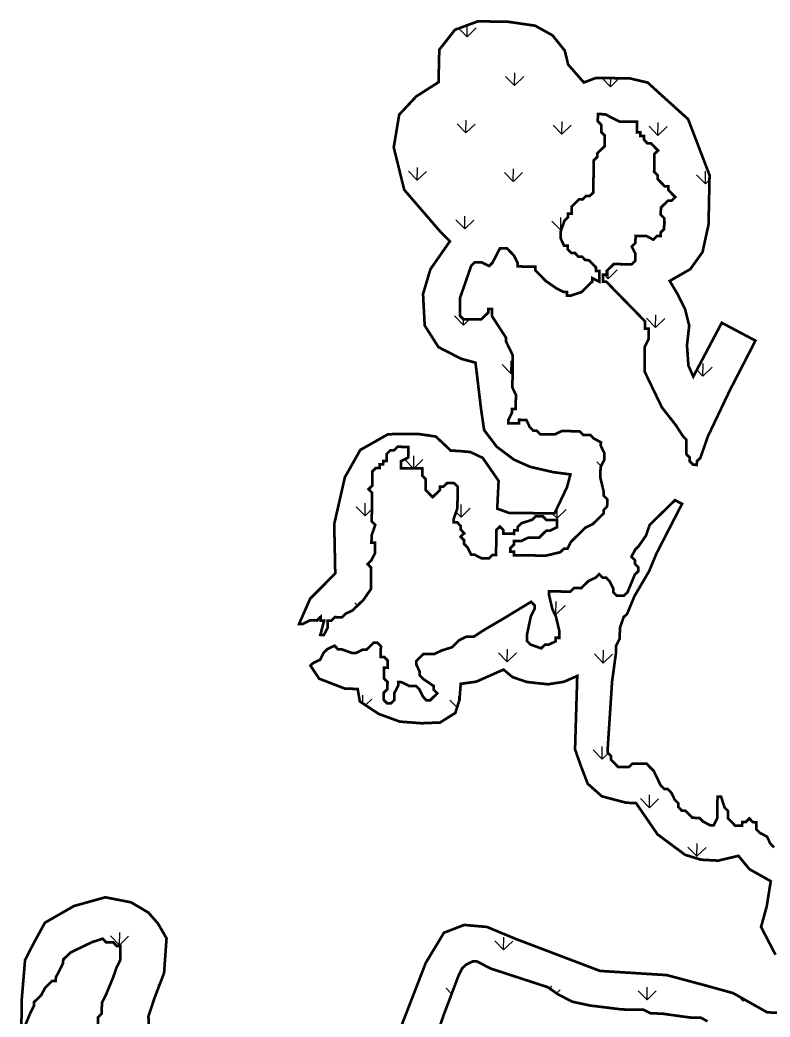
# Model space of a CAD drawing. Header units: metres. Extents: x 266352 to 301042, y 2101789 to 2138568.
# Drawn here: x 282233 to 283069, y 2112921 to 2114034 of the extents above; entities that cross this region are included whole.
import ezdxf

# ---------------------------------------------------------------- set-up
doc = ezdxf.new("R2010")
doc.units = ezdxf.units.M
doc.layers.add('MANGROOVE BUFFER ZONE', color=120, linetype='Continuous')
pattern_1 = [(90, (-12.0039, -32.06213), (-0.08980256, 0.08980256), [0.0238125, -0.15579262]), (45, (-12.0039, -32.06213), (-0.08980256, 0.08980256), [0.0238125, -0.1031875]), (135, (-12.0039, -32.06213), (-0.08980256, -0.08980256), [0.0238125, -0.1031875])]

# ---------------------------------------------------------------- blocks, each defined once
blk = doc.blocks.new('A$Cb723a7a5')
at = {"layer": 'MANGROOVE BUFFER ZONE'}
h = blk.add_hatch(dxfattribs=at)
h.set_pattern_fill('GRASS', color=256, scale=0.005)
h.set_pattern_definition(pattern_1)
h.paths.add_polyline_path([(10.6493, 19.94), (10.6424, 19.9663), (10.6192, 19.9945), (10.5865, 20.0121), (10.5351, 20.0189), (10.4793, 20.0189), (10.4366, 20.0026), (10.4078, 19.965), (10.4071, 19.9042), (10.3657, 19.877), (10.3343, 19.8425), (10.3249, 19.7811), (10.3456, 19.7021), (10.414, 19.6248), (10.4322, 19.6072), (10.3964, 19.5544), (10.3832, 19.508), (10.387, 19.449), (10.4133, 19.4089), (10.456, 19.3876), (10.4829, 19.3807), (10.4943, 19.2946), (10.5006, 19.2549), (10.5245, 19.2242), (10.5571, 19.2003), (10.5878, 19.1872), (10.6311, 19.1778), (10.6631, 19.174), (10.6568, 19.1496), (10.6342, 19.1007), (10.5489, 19.1007), (10.527, 19.1082), (10.5289, 19.1602), (10.4987, 19.2028), (10.4755, 19.2135), (10.4511, 19.2154), (10.4391, 19.2154), (10.4103, 19.2417), (10.377, 19.2461), (10.3212, 19.2449), (10.2695, 19.2148), (10.2413, 19.1633), (10.2225, 19.0755), (10.2256, 18.9833), (10.1792, 18.9354), (10.1592, 18.8882), (10.1659, 18.8882), (10.1792, 18.8949), (10.1859, 18.8949), (10.1926, 18.8949), (10.1992, 18.9016), (10.1992, 18.8949), (10.2059, 18.8949), (10.1992, 18.8682), (10.2059, 18.8682), (10.2126, 18.8816), (10.2126, 18.8882), (10.2126, 18.8949), (10.2192, 18.8949), (10.2259, 18.9016), (10.2326, 18.9016), (10.2392, 18.9016), (10.2459, 18.9082), (10.2592, 18.9149), (10.2792, 18.9349), (10.2926, 18.9549), (10.2926, 18.9683), (10.2926, 18.9816), (10.2926, 18.9883), (10.2926, 18.9949), (10.2859, 19.0016), (10.2926, 19.0083), (10.2992, 19.0216), (10.2992, 19.0283), (10.2992, 19.0349), (10.2992, 19.0416), (10.2926, 19.0416), (10.2926, 19.0483), (10.2926, 19.0549), (10.2992, 19.0749), (10.2926, 19.0816), (10.2926, 19.0883), (10.2926, 19.1216), (10.2926, 19.1349), (10.2859, 19.1416), (10.2926, 19.1483), (10.2926, 19.1616), (10.2926, 19.1683), (10.2926, 19.1749), (10.2992, 19.1816), (10.3059, 19.1816), (10.3059, 19.1883), (10.3126, 19.1883), (10.3126, 19.1949), (10.3192, 19.1949), (10.3192, 19.2016), (10.3192, 19.2083), (10.3259, 19.2149), (10.3326, 19.2149), (10.3392, 19.2216), (10.3459, 19.2216), (10.3526, 19.2216), (10.3592, 19.2216), (10.3592, 19.2149), (10.3592, 19.2083), (10.3592, 19.2016), (10.3459, 19.1949), (10.3459, 19.1883), (10.3459, 19.1816), (10.3526, 19.1816), (10.3792, 19.1816), (10.3859, 19.1816), (10.3859, 19.1749), (10.3859, 19.1683), (10.3926, 19.1616), (10.3926, 19.1549), (10.3926, 19.1483), (10.3926, 19.1416), (10.3992, 19.1349), (10.4059, 19.1283), (10.4126, 19.1349), (10.4192, 19.1416), (10.4192, 19.1483), (10.4259, 19.1483), (10.4326, 19.1549), (10.4392, 19.1549), (10.4459, 19.1549), (10.4525, 19.1483), (10.4525, 19.1416), (10.4525, 19.1349), (10.4525, 19.1083), (10.4459, 19.0883), (10.4459, 19.0816), (10.4525, 19.0816), (10.4592, 19.0749), (10.4592, 19.0683), (10.4659, 19.0616), (10.4592, 19.0549), (10.4659, 19.0483), (10.4659, 19.0416), (10.4725, 19.0349), (10.4792, 19.0216), (10.4859, 19.0216), (10.4992, 19.0149), (10.5059, 19.0149), (10.5125, 19.0149), (10.5192, 19.0216), (10.5259, 19.0216), (10.5259, 19.0283), (10.5259, 19.0349), (10.5259, 19.0549), (10.5259, 19.0616), (10.5259, 19.0683), (10.5325, 19.0749), (10.5392, 19.0683), (10.5392, 19.0616), (10.5459, 19.0616), (10.5592, 19.0616), (10.5592, 19.0683), (10.5659, 19.0683), (10.5659, 19.0749), (10.5725, 19.0816), (10.5925, 19.0883), (10.5992, 19.0949), (10.6059, 19.0949), (10.6125, 19.0949), (10.6192, 19.0883), (10.6325, 19.0883), (10.6392, 19.0883), (10.6392, 19.0816), (10.6392, 19.0749), (10.6259, 19.0683), (10.6192, 19.0683), (10.6125, 19.0616), (10.6059, 19.0549), (10.5859, 19.0549), (10.5725, 19.0483), (10.5659, 19.0483), (10.5592, 19.0483), (10.5592, 19.0416), (10.5525, 19.0349), (10.5525, 19.0283), (10.5592, 19.0283), (10.5592, 19.0216), (10.5792, 19.0216), (10.5859, 19.0216), (10.5992, 19.0216), (10.6059, 19.0216), (10.6192, 19.0216), (10.6459, 19.0283), (10.6525, 19.0349), (10.6592, 19.0349), (10.6659, 19.0483), (10.6725, 19.0549), (10.6792, 19.0616), (10.6859, 19.0683), (10.6925, 19.0749), (10.7059, 19.0816), (10.7192, 19.0949), (10.7259, 19.1016), (10.7259, 19.1083), (10.7325, 19.1149), (10.7325, 19.1283), (10.7259, 19.1349), (10.7259, 19.1416), (10.7192, 19.1683), (10.7192, 19.1749), (10.7192, 19.1883), (10.7259, 19.2016), (10.7259, 19.2149), (10.7192, 19.2283), (10.7192, 19.2349), (10.7059, 19.2416), (10.6992, 19.2483), (10.6859, 19.2483), (10.6792, 19.2549), (10.6659, 19.2549), (10.6459, 19.2549), (10.6325, 19.2483), (10.6259, 19.2483), (10.6059, 19.2483), (10.5992, 19.2549), (10.5925, 19.2549), (10.5859, 19.2616), (10.5792, 19.2749), (10.5725, 19.2749), (10.5659, 19.2749), (10.5659, 19.2683), (10.5592, 19.2683), (10.5525, 19.2683), (10.5459, 19.2683), (10.5459, 19.2749), (10.5525, 19.2883), (10.5525, 19.2949), (10.5592, 19.2949), (10.5592, 19.3149), (10.5592, 19.3216), (10.5525, 19.335), (10.5525, 19.3416), (10.5525, 19.355), (10.5525, 19.375), (10.5525, 19.3883), (10.5525, 19.395), (10.5459, 19.4083), (10.5392, 19.4216), (10.5392, 19.4283), (10.5125, 19.4683), (10.5125, 19.4816), (10.5059, 19.4816), (10.5059, 19.475), (10.4992, 19.4683), (10.4925, 19.4616), (10.4792, 19.4616), (10.4725, 19.4616), (10.4659, 19.4616), (10.4592, 19.4616), (10.4525, 19.4683), (10.4525, 19.4816), (10.4525, 19.4883), (10.4525, 19.5016), (10.4592, 19.5216), (10.4725, 19.5616), (10.4792, 19.5683), (10.4859, 19.5683), (10.4925, 19.5683), (10.5059, 19.5616), (10.5125, 19.5683), (10.5192, 19.5816), (10.5259, 19.595), (10.5392, 19.595), (10.5459, 19.5883), (10.5525, 19.5816), (10.5592, 19.5683), (10.5592, 19.5616), (10.5659, 19.5616), (10.5725, 19.5616), (10.5925, 19.5616), (10.5925, 19.555), (10.5992, 19.5483), (10.6059, 19.5416), (10.6125, 19.535), (10.6325, 19.5216), (10.6459, 19.515), (10.6525, 19.515), (10.6525, 19.5083), (10.6592, 19.5083), (10.6792, 19.515), (10.6859, 19.5216), (10.6925, 19.5283), (10.6992, 19.535), (10.6992, 19.5416), (10.7125, 19.535), (10.7125, 19.5483), (10.7125, 19.555), (10.7059, 19.555), (10.7059, 19.5616), (10.6992, 19.5683), (10.6925, 19.575), (10.6859, 19.575), (10.6792, 19.5816), (10.6725, 19.5816), (10.6659, 19.5883), (10.6592, 19.5883), (10.6525, 19.595), (10.6525, 19.6016), (10.6459, 19.6016), (10.6392, 19.615), (10.6392, 19.6283), (10.6459, 19.6483), (10.6525, 19.655), (10.6525, 19.6616), (10.6592, 19.6616), (10.6592, 19.675), (10.6659, 19.6816), (10.6725, 19.6883), (10.6792, 19.6883), (10.6859, 19.695), (10.6925, 19.695), (10.6992, 19.7016), (10.6992, 19.7216), (10.6992, 19.7283), (10.6992, 19.7417), (10.6992, 19.7483), (10.6992, 19.7617), (10.7059, 19.7683), (10.7059, 19.775), (10.7125, 19.7817), (10.7192, 19.7883), (10.7192, 19.795), (10.7192, 19.8017), (10.7192, 19.8083), (10.7125, 19.815), (10.7125, 19.8283), (10.7059, 19.835), (10.7059, 19.8417), (10.7059, 19.8483), (10.7125, 19.8483), (10.7192, 19.8483), (10.7325, 19.8417), (10.7459, 19.835), (10.7525, 19.835), (10.7592, 19.835), (10.7659, 19.835), (10.7725, 19.835), (10.7792, 19.835), (10.7792, 19.8283), (10.7792, 19.8217), (10.7792, 19.815), (10.7859, 19.815), (10.7859, 19.8083), (10.7925, 19.8083), (10.7925, 19.8017), (10.7992, 19.795), (10.8059, 19.795), (10.8125, 19.7883), (10.8192, 19.7817), (10.8125, 19.775), (10.8125, 19.7683), (10.8125, 19.7617), (10.8125, 19.755), (10.8125, 19.7417), (10.8192, 19.735), (10.8192, 19.7283), (10.8259, 19.7216), (10.8325, 19.715), (10.8392, 19.715), (10.8392, 19.7083), (10.8459, 19.7016), (10.8525, 19.695), (10.8459, 19.6883), (10.8392, 19.6883), (10.8325, 19.6816), (10.8259, 19.675), (10.8259, 19.6683), (10.8259, 19.6616), (10.8325, 19.655), (10.8325, 19.6483), (10.8325, 19.6416), (10.8325, 19.635), (10.8259, 19.6283), (10.8259, 19.6216), (10.8192, 19.6216), (10.8125, 19.615), (10.7992, 19.6216), (10.7859, 19.6216), (10.7792, 19.6216), (10.7792, 19.615), (10.7792, 19.6083), (10.7725, 19.6016), (10.7792, 19.5883), (10.7792, 19.5816), (10.7792, 19.575), (10.7725, 19.5683), (10.7659, 19.5683), (10.7525, 19.5683), (10.7459, 19.5683), (10.7392, 19.5683), (10.7325, 19.5616), (10.7259, 19.555), (10.7259, 19.5483), (10.7192, 19.5483), (10.7192, 19.535), (10.7259, 19.535), (10.7392, 19.5216), (10.7525, 19.5083), (10.7659, 19.495), (10.7859, 19.475), (10.7992, 19.4616), (10.7992, 19.4483), (10.8059, 19.4483), (10.8059, 19.4283), (10.7992, 19.415), (10.7992, 19.4016), (10.7992, 19.3883), (10.7992, 19.3683), (10.8059, 19.355), (10.8325, 19.3016), (10.8592, 19.2683), (10.8725, 19.2483), (10.8792, 19.2416), (10.8792, 19.2349), (10.8792, 19.2283), (10.8792, 19.2216), (10.8792, 19.2149), (10.8858, 19.2083), (10.8858, 19.2016), (10.8925, 19.1949), (10.8992, 19.1949), (10.8992, 19.2016), (10.9058, 19.2083), (10.9192, 19.2483), (10.9592, 19.335), (10.9992, 19.415), (11.0059, 19.4285), (10.9425, 19.4611), (10.8905, 19.3598), (10.8811, 19.3805), (10.878, 19.4186), (10.8817, 19.4549), (10.8736, 19.4856), (10.8592, 19.5137), (10.8442, 19.5381), (10.8824, 19.5606), (10.9049, 19.5929), (10.9155, 19.6448), (10.9162, 19.7367), (10.8748, 19.8409), (10.8272, 19.8828), (10.7984, 19.9084), (10.7646, 19.9159), (10.7014, 19.9159), (10.6789, 19.9071)])
h = blk.add_hatch(dxfattribs=at)
h.set_pattern_fill('GRASS', color=256, scale=0.005)
h.set_pattern_definition(pattern_1)
h.paths.add_polyline_path([(10.8992, 18.1615), (10.9192, 18.1615), (10.9325, 18.1549), (10.9458, 18.1549), (10.9458, 18.1482), (10.9525, 18.1415), (10.9592, 18.1348), (10.9658, 18.1348), (10.9792, 18.1348), (10.9858, 18.1348), (10.9858, 18.1282), (10.9925, 18.1215), (10.9992, 18.1148), (11.0058, 18.1082), (11.0258, 18.1015), (11.0325, 18.1015), (11.0458, 18.1015), (11.0592, 18.1082), (11.0725, 18.1015), (11.0858, 18.1015), (11.0925, 18.0948), (11.1392, 18.0748), (11.1658, 18.0615), (11.1792, 18.0482), (11.1925, 18.0415), (11.1992, 18.0415), (11.2325, 18.0348), (11.2525, 18.0348), (11.2592, 18.0282), (11.2658, 18.0282), (11.2725, 18.0215), (11.2792, 18.0148), (11.2858, 18.0148), (11.2992, 18.0148), (11.3058, 18.0148), (11.3125, 18.0215), (11.3192, 18.0215), (11.3258, 18.0215), (11.3391, 18.0082), (11.3458, 18.0082), (11.3525, 18.0015), (11.3591, 18.0015), (11.3725, 18.0015), (11.3791, 17.9948), (11.3858, 17.9948), (11.3991, 17.9882), (11.4058, 17.9815), (11.4125, 17.9815), (11.4191, 17.9815), (11.4191, 17.9748), (11.4391, 17.9682), (11.4525, 17.9615), (11.4591, 17.9548), (11.4658, 17.9548), (11.4725, 17.9482), (11.4791, 17.9482), (11.4925, 17.9415), (11.5125, 17.9282), (11.5391, 17.9415), (11.5391, 17.9482), (11.5325, 17.9548), (11.5258, 17.9682), (11.5191, 17.9748), (11.5191, 17.9882), (11.5125, 17.9948), (11.5125, 18.0015), (11.5058, 18.0148), (11.4991, 18.0215), (11.4858, 18.0415), (11.4725, 18.0482), (11.4391, 18.0615), (11.4325, 18.0615), (11.4191, 18.0748), (11.3925, 18.0948), (11.3925, 18.1015), (11.3925, 18.1082), (11.3925, 18.1148), (11.4058, 18.1215), (11.4191, 18.1348), (11.4191, 18.1415), (11.4258, 18.1549), (11.4325, 18.1615), (11.4325, 18.1682), (11.4391, 18.1815), (11.4391, 18.1882), (11.4391, 18.1949), (11.4325, 18.2082), (11.4325, 18.2149), (11.4325, 18.2215), (11.4258, 18.2282), (11.4258, 18.2349), (11.4191, 18.2415), (11.4125, 18.2482), (11.4058, 18.2549), (11.3991, 18.2549), (11.3858, 18.2549), (11.3791, 18.2549), (11.3658, 18.2549), (11.3525, 18.2615), (11.3391, 18.2615), (11.3325, 18.2549), (11.3258, 18.2549), (11.3192, 18.2482), (11.3125, 18.2482), (11.2992, 18.2482), (11.2992, 18.2549), (11.2925, 18.2615), (11.2925, 18.2682), (11.2925, 18.2749), (11.2925, 18.2815), (11.2858, 18.2815), (11.2792, 18.2882), (11.2725, 18.2882), (11.2592, 18.2882), (11.2525, 18.2882), (11.2325, 18.2882), (11.2258, 18.2882), (11.2192, 18.2815), (11.2125, 18.2815), (11.1992, 18.2815), (11.1925, 18.2815), (11.1792, 18.2882), (11.1592, 18.3015), (11.1525, 18.3082), (11.1458, 18.3149), (11.1325, 18.3149), (11.1258, 18.3215), (11.1125, 18.3282), (11.1058, 18.3349), (11.1058, 18.3415), (11.0992, 18.3482), (11.1125, 18.4282), (11.1058, 18.4615), (11.1058, 18.4682), (11.1058, 18.4749), (11.1058, 18.4815), (11.0992, 18.4815), (11.0925, 18.4815), (11.0858, 18.4749), (11.0792, 18.4749), (11.0658, 18.4749), (11.0525, 18.4815), (11.0458, 18.4882), (11.0392, 18.5015), (11.0258, 18.5082), (11.0192, 18.5149), (11.0192, 18.5215), (11.0192, 18.5282), (11.0125, 18.5282), (11.0058, 18.5349), (10.9992, 18.5282), (10.9925, 18.5282), (10.9925, 18.5215), (10.9858, 18.5215), (10.9792, 18.5215), (10.9725, 18.5282), (10.9658, 18.5349), (10.9658, 18.5482), (10.9592, 18.5549), (10.9525, 18.5749), (10.9458, 18.5749), (10.9458, 18.5682), (10.9458, 18.5616), (10.9458, 18.5549), (10.9458, 18.5482), (10.9458, 18.5416), (10.9458, 18.5349), (10.9392, 18.5215), (10.9325, 18.5215), (10.9192, 18.5282), (10.9125, 18.5349), (10.8992, 18.5349), (10.8925, 18.5416), (10.8858, 18.5482), (10.8792, 18.5482), (10.8725, 18.5549), (10.8725, 18.5616), (10.8659, 18.5682), (10.8592, 18.5816), (10.8525, 18.5882), (10.8459, 18.5882), (10.8392, 18.5949), (10.8325, 18.6082), (10.8259, 18.6216), (10.8192, 18.6282), (10.8125, 18.6349), (10.8059, 18.6349), (10.7992, 18.6349), (10.7859, 18.6349), (10.7792, 18.6282), (10.7659, 18.6282), (10.7592, 18.6282), (10.7525, 18.6349), (10.7459, 18.6416), (10.7459, 18.6482), (10.7392, 18.6549), (10.7392, 18.6616), (10.7459, 18.7882), (10.7525, 18.8416), (10.7525, 18.8549), (10.7592, 18.8682), (10.7592, 18.8882), (10.7659, 18.9082), (10.7725, 18.9149), (10.7859, 18.9483), (10.8125, 18.9949), (10.8259, 19.0283), (10.8392, 19.0549), (10.8525, 19.0816), (10.8725, 19.1216), (10.8592, 19.1283), (10.8392, 19.1083), (10.8125, 19.0816), (10.8059, 19.0616), (10.7925, 19.0416), (10.7859, 19.0349), (10.7792, 19.0216), (10.7859, 19.0149), (10.7859, 19.0083), (10.7925, 19.0016), (10.7925, 18.9949), (10.7859, 18.9883), (10.7725, 18.9549), (10.7659, 18.9483), (10.7592, 18.9483), (10.7525, 18.9483), (10.7459, 18.9549), (10.7459, 18.9616), (10.7392, 18.9749), (10.7325, 18.9816), (10.7259, 18.9816), (10.7192, 18.9883), (10.7125, 18.9816), (10.6992, 18.9749), (10.6925, 18.9683), (10.6859, 18.9616), (10.6725, 18.9616), (10.6659, 18.9549), (10.6592, 18.9549), (10.6525, 18.9549), (10.6459, 18.9549), (10.6392, 18.9549), (10.6325, 18.9549), (10.6259, 18.9549), (10.6259, 18.9483), (10.6325, 18.9216), (10.6392, 18.9082), (10.6459, 18.8816), (10.6459, 18.8749), (10.6459, 18.8682), (10.6392, 18.8682), (10.6392, 18.8616), (10.6259, 18.8549), (10.6192, 18.8549), (10.6125, 18.8482), (10.5925, 18.8549), (10.5859, 18.8616), (10.5859, 18.8749), (10.5925, 18.9082), (10.5992, 18.9216), (10.5992, 18.9282), (10.5925, 18.9349), (10.5392, 18.9016), (10.5059, 18.8816), (10.4859, 18.8682), (10.4725, 18.8682), (10.4592, 18.8616), (10.4459, 18.8482), (10.4259, 18.8416), (10.4126, 18.8349), (10.3992, 18.8349), (10.3926, 18.8349), (10.3792, 18.8216), (10.3792, 18.8149), (10.3859, 18.8016), (10.3859, 18.7949), (10.3926, 18.7882), (10.4126, 18.7749), (10.4126, 18.7682), (10.4192, 18.7616), (10.4126, 18.7549), (10.4059, 18.7482), (10.3992, 18.7482), (10.3926, 18.7549), (10.3859, 18.7682), (10.3792, 18.7749), (10.3659, 18.7749), (10.3526, 18.7816), (10.3459, 18.7816), (10.3459, 18.7749), (10.3392, 18.7616), (10.3392, 18.7482), (10.3326, 18.7416), (10.3259, 18.7416), (10.3192, 18.7482), (10.3192, 18.7616), (10.3259, 18.7682), (10.3259, 18.7749), (10.3259, 18.7816), (10.3192, 18.7882), (10.3192, 18.8016), (10.3192, 18.8082), (10.3259, 18.8082), (10.3259, 18.8216), (10.3192, 18.8282), (10.3126, 18.8282), (10.3126, 18.8349), (10.3126, 18.8482), (10.3059, 18.8549), (10.2992, 18.8549), (10.2926, 18.8482), (10.2859, 18.8416), (10.2792, 18.8416), (10.2659, 18.8349), (10.2592, 18.8349), (10.2392, 18.8416), (10.2326, 18.8416), (10.2259, 18.8482), (10.2126, 18.8416), (10.2059, 18.8349), (10.1992, 18.8216), (10.1859, 18.8149), (10.1814, 18.8105), (10.198, 18.7862), (10.247, 18.768), (10.2702, 18.768), (10.2746, 18.7447), (10.3104, 18.7216), (10.3499, 18.7078), (10.3907, 18.7053), (10.4252, 18.7071), (10.4534, 18.7253), (10.461, 18.7504), (10.4628, 18.7799), (10.4918, 18.7843), (10.5426, 18.8075), (10.5596, 18.7937), (10.5865, 18.7849), (10.6261, 18.7811), (10.6555, 18.7861), (10.6806, 18.7974), (10.6782, 18.66), (10.6895, 18.6293), (10.7027, 18.5961), (10.7296, 18.5729), (10.7748, 18.5616), (10.7936, 18.561), (10.8345, 18.5031), (10.8866, 18.4655), (10.9167, 18.4567), (10.9487, 18.4555), (10.9863, 18.4649), (11.0071, 18.4402), (11.0473, 18.4183), (11.0404, 18.3713), (11.0303, 18.3324), (11.058, 18.2808), (11.1101, 18.2432), (11.1854, 18.2068), (11.2305, 18.2081), (11.2525, 18.2206), (11.2675, 18.1974), (11.2939, 18.1817), (11.371, 18.1786), (11.3478, 18.1604), (11.3353, 18.1379), (11.3296, 18.1059), (11.3315, 18.0664), (11.1816, 18.131), (11.1095, 18.1705), (11.0436, 18.173), (10.9796, 18.2081), (10.9225, 18.2231), (10.8551, 18.2402), (10.7817, 18.2439), (10.7303, 18.2464), (10.5722, 18.3041), (10.5176, 18.326), (10.475, 18.3292), (10.4373, 18.3141), (10.4039, 18.2569), (10.3487, 18.1089), (10.3399, 18.0751), (10.2978, 18.0184), (10.237, 17.9557), (10.1454, 17.7605), (10.0449, 17.5459), (10.0098, 17.5728), (9.9991, 17.5973), (10.0117, 17.633), (10.0135, 17.6656), (10.0048, 17.7051), (9.9878, 17.7383), (9.9866, 17.759), (9.9972, 17.7678), (10.0449, 17.7974), (10.0663, 17.82), (10.0807, 17.8501), (10.0844, 17.8908), (10.0731, 17.9418), (10.0361, 17.9995), (10.0073, 18.0271), (9.9966, 18.0484), (9.9727, 18.0687), (9.9538, 18.075), (9.925, 18.0882), (9.9043, 18.1038), (9.888, 18.1258), (9.8867, 18.1508), (9.8974, 18.1847), (9.9149, 18.2323), (9.9187, 18.2971), (9.9023, 18.3247), (9.8842, 18.3448), (9.8515, 18.3636), (9.8032, 18.3724), (9.7449, 18.3554), (9.6909, 18.3235), (9.6715, 18.2871), (9.6546, 18.2532), (9.6494, 18.1803), (9.6493, 18.1182), (9.6526, 18.1215), (9.6659, 18.1549), (9.6726, 18.1682), (9.6726, 18.1749), (9.6859, 18.1882), (9.6926, 18.2015), (9.6993, 18.2082), (9.7059, 18.2149), (9.7126, 18.2149), (9.7126, 18.2215), (9.7193, 18.2349), (9.7259, 18.2482), (9.7259, 18.2549), (9.7326, 18.2615), (9.7393, 18.2682), (9.7526, 18.2749), (9.7659, 18.2815), (9.7793, 18.2882), (9.7993, 18.2949), (9.8059, 18.2882), (9.8126, 18.2882), (9.8193, 18.2882), (9.8259, 18.2815), (9.8326, 18.2815), (9.8326, 18.2749), (9.8326, 18.2682), (9.8326, 18.2615), (9.8326, 18.2549), (9.8259, 18.2415), (9.8193, 18.2215), (9.8059, 18.1882), (9.7993, 18.1749), (9.7993, 18.1549), (9.7926, 18.1482), (9.7926, 18.1348), (9.7993, 18.1282), (9.7993, 18.1148), (9.8126, 18.0882), (9.8259, 18.0682), (9.8326, 18.0615), (9.8393, 18.0548), (9.8526, 18.0415), (9.8593, 18.0348), (9.8726, 18.0282), (9.8793, 18.0215), (9.8926, 18.0215), (9.8993, 18.0215), (9.9126, 18.0215), (9.9193, 18.0148), (9.9326, 18.0015), (9.9393, 17.9948), (9.9459, 17.9815), (9.9593, 17.9615), (9.9726, 17.9415), (9.9859, 17.9348), (9.9992, 17.9215), (10.0059, 17.9082), (10.0059, 17.8948), (10.0059, 17.8882), (9.9992, 17.8748), (9.9992, 17.8682), (9.9926, 17.8615), (9.9859, 17.8548), (9.9793, 17.8415), (9.9659, 17.8415), (9.9526, 17.8348), (9.9393, 17.8348), (9.9193, 17.8282), (9.8993, 17.8282), (9.8993, 17.8215), (9.8993, 17.8148), (9.8926, 17.7948), (9.8926, 17.7748), (9.8993, 17.7615), (9.8993, 17.7482), (9.8993, 17.7415), (9.8993, 17.7281), (9.8993, 17.7215), (9.9059, 17.7081), (9.9059, 17.7015), (9.9126, 17.6948), (9.9193, 17.6881), (9.9193, 17.6815), (9.9259, 17.6681), (9.9259, 17.6548), (9.9259, 17.6481), (9.9259, 17.6348), (9.9193, 17.6081), (9.9193, 17.6015), (9.9193, 17.5881), (9.9193, 17.5748), (9.9259, 17.5615), (9.9259, 17.5548), (9.9393, 17.5481), (9.9393, 17.5415), (9.9459, 17.5348), (9.9526, 17.5281), (9.9526, 17.5148), (9.9526, 17.5081), (9.9593, 17.5015), (9.9726, 17.4948), (9.9859, 17.4881), (9.9926, 17.4815), (10.0059, 17.4815), (10.0259, 17.4748), (10.0392, 17.4681), (10.0459, 17.4681), (10.0526, 17.4615), (10.0592, 17.4548), (10.0592, 17.4481), (10.0526, 17.4415), (10.0592, 17.4415), (10.0792, 17.4681), (10.1059, 17.5148), (10.1126, 17.5281), (10.1126, 17.5348), (10.1659, 17.6548), (10.2126, 17.7548), (10.2526, 17.8282), (10.2859, 17.9015), (10.3126, 17.9548), (10.3192, 17.9615), (10.3192, 17.9682), (10.3259, 17.9615), (10.3392, 17.9548), (10.3459, 17.9548), (10.3526, 17.9548), (10.3526, 17.9748), (10.3526, 17.9815), (10.3526, 17.9882), (10.3592, 17.9948), (10.3592, 18.0082), (10.3659, 18.0082), (10.3726, 18.0082), (10.3792, 18.0148), (10.3859, 18.0148), (10.3859, 18.0282), (10.3926, 18.0348), (10.3926, 18.0415), (10.3992, 18.0482), (10.4059, 18.0682), (10.4126, 18.0748), (10.4126, 18.0815), (10.4259, 18.1215), (10.4392, 18.1615), (10.4659, 18.2349), (10.4725, 18.2482), (10.4792, 18.2549), (10.4925, 18.2615), (10.4992, 18.2615), (10.5259, 18.2482), (10.6325, 18.2149), (10.6525, 18.2015), (10.6792, 18.1882), (10.7125, 18.1815), (10.7725, 18.1749), (10.7925, 18.1749), (10.8125, 18.1749), (10.8259, 18.1682), (10.8459, 18.1682)])
at = {"layer": 'MANGROOVE BUFFER ZONE', "const_width": 0.005, "flags": 128}
blk.add_lwpolyline([(10.7059, 19.835), (10.7059, 19.8417), (10.7059, 19.8483), (10.7125, 19.8483), (10.7192, 19.8483), (10.7325, 19.8417), (10.7459, 19.835), (10.7525, 19.835), (10.7592, 19.835), (10.7659, 19.835), (10.7725, 19.835), (10.7792, 19.835), (10.7792, 19.8283), (10.7792, 19.8217), (10.7792, 19.815), (10.7859, 19.815), (10.7859, 19.8083), (10.7925, 19.8083), (10.7925, 19.8017), (10.7992, 19.795), (10.8059, 19.795), (10.8125, 19.7883), (10.8192, 19.7817), (10.8125, 19.775), (10.8125, 19.7683), (10.8125, 19.7617), (10.8125, 19.755), (10.8125, 19.7417), (10.8192, 19.735), (10.8192, 19.7283), (10.8259, 19.7216), (10.8325, 19.715), (10.8392, 19.715), (10.8392, 19.7083), (10.8459, 19.7016), (10.8525, 19.695), (10.8459, 19.6883), (10.8392, 19.6883), (10.8325, 19.6816), (10.8259, 19.675), (10.8259, 19.6683), (10.8259, 19.6616), (10.8325, 19.655), (10.8325, 19.6483), (10.8325, 19.6416), (10.8325, 19.635), (10.8259, 19.6283), (10.8259, 19.6216), (10.8192, 19.6216), (10.8125, 19.615), (10.7992, 19.6216), (10.7859, 19.6216), (10.7792, 19.6216), (10.7792, 19.615), (10.7792, 19.6083), (10.7725, 19.6016), (10.7792, 19.5883), (10.7792, 19.5816), (10.7792, 19.575), (10.7725, 19.5683), (10.7659, 19.5683), (10.7525, 19.5683), (10.7459, 19.5683), (10.7392, 19.5683), (10.7325, 19.5616), (10.7259, 19.555), (10.7259, 19.5483), (10.7192, 19.5483), (10.7192, 19.535), (10.7259, 19.535), (10.7392, 19.5216), (10.7525, 19.5083), (10.7659, 19.495), (10.7859, 19.475), (10.7992, 19.4616), (10.7992, 19.4483), (10.8059, 19.4483), (10.8059, 19.4283), (10.7992, 19.415), (10.7992, 19.4016), (10.7992, 19.3883), (10.7992, 19.3683), (10.8059, 19.355), (10.8325, 19.3016), (10.8592, 19.2683), (10.8725, 19.2483), (10.8792, 19.2416), (10.8792, 19.2349), (10.8792, 19.2283), (10.8792, 19.2216), (10.8792, 19.2149), (10.8858, 19.2083), (10.8858, 19.2016), (10.8925, 19.1949), (10.8992, 19.1949), (10.8992, 19.2016), (10.9058, 19.2083), (10.9192, 19.2483), (10.9592, 19.335), (10.9992, 19.415), (11.0059, 19.4285), (10.9425, 19.4611), (10.8905, 19.3598), (10.8811, 19.3805), (10.878, 19.4186), (10.8817, 19.4549), (10.8736, 19.4856), (10.8592, 19.5137), (10.8442, 19.5381), (10.8824, 19.5606), (10.9049, 19.5929), (10.9155, 19.6448), (10.9162, 19.7367), (10.8748, 19.8409), (10.8272, 19.8828), (10.7984, 19.9084), (10.7646, 19.9159), (10.7014, 19.9159), (10.6789, 19.9071), (10.6493, 19.94), (10.6424, 19.9663), (10.6192, 19.9945), (10.5865, 20.0121), (10.5351, 20.0189), (10.4793, 20.0189), (10.4366, 20.0026), (10.4078, 19.965), (10.4071, 19.9042), (10.3657, 19.877), (10.3343, 19.8425), (10.3249, 19.7811), (10.3456, 19.7021), (10.414, 19.6248), (10.4322, 19.6072), (10.3964, 19.5544), (10.3832, 19.508), (10.387, 19.449), (10.4133, 19.4089), (10.456, 19.3876), (10.4829, 19.3807), (10.4943, 19.2946), (10.5006, 19.2549), (10.5245, 19.2242), (10.5571, 19.2003), (10.5878, 19.1872), (10.6311, 19.1778), (10.6631, 19.174), (10.6568, 19.1496), (10.6342, 19.1007), (10.5489, 19.1007), (10.527, 19.1082), (10.5289, 19.1602), (10.4987, 19.2028), (10.4755, 19.2135), (10.4511, 19.2154), (10.4391, 19.2154), (10.4103, 19.2417), (10.377, 19.2461), (10.3212, 19.2449), (10.2695, 19.2148), (10.2413, 19.1633), (10.2225, 19.0755), (10.2256, 18.9833), (10.1792, 18.9354), (10.1592, 18.8882), (10.1659, 18.8882), (10.1792, 18.8949), (10.1859, 18.8949), (10.1926, 18.8949), (10.1992, 18.9016), (10.1992, 18.8949), (10.2059, 18.8949), (10.1992, 18.8682), (10.2059, 18.8682), (10.2126, 18.8816), (10.2126, 18.8882), (10.2126, 18.8949), (10.2192, 18.8949), (10.2259, 18.9016), (10.2326, 18.9016), (10.2392, 18.9016), (10.2459, 18.9082), (10.2592, 18.9149), (10.2792, 18.9349), (10.2926, 18.9549), (10.2926, 18.9683), (10.2926, 18.9816), (10.2926, 18.9883), (10.2926, 18.9949), (10.2859, 19.0016), (10.2926, 19.0083), (10.2992, 19.0216), (10.2992, 19.0283), (10.2992, 19.0349), (10.2992, 19.0416), (10.2926, 19.0416), (10.2926, 19.0483), (10.2926, 19.0549), (10.2992, 19.0749), (10.2926, 19.0816), (10.2926, 19.0883), (10.2926, 19.1216), (10.2926, 19.1349), (10.2859, 19.1416), (10.2926, 19.1483), (10.2926, 19.1616), (10.2926, 19.1683), (10.2926, 19.1749), (10.2992, 19.1816), (10.3059, 19.1816), (10.3059, 19.1883), (10.3126, 19.1883), (10.3126, 19.1949), (10.3192, 19.1949), (10.3192, 19.2016), (10.3192, 19.2083), (10.3259, 19.2149), (10.3326, 19.2149), (10.3392, 19.2216), (10.3459, 19.2216), (10.3526, 19.2216), (10.3592, 19.2216), (10.3592, 19.2149), (10.3592, 19.2083), (10.3592, 19.2016), (10.3459, 19.1949), (10.3459, 19.1883), (10.3459, 19.1816), (10.3526, 19.1816), (10.3792, 19.1816), (10.3859, 19.1816), (10.3859, 19.1749), (10.3859, 19.1683), (10.3926, 19.1616), (10.3926, 19.1549), (10.3926, 19.1483), (10.3926, 19.1416), (10.3992, 19.1349), (10.4059, 19.1283), (10.4126, 19.1349), (10.4192, 19.1416), (10.4192, 19.1483), (10.4259, 19.1483), (10.4326, 19.1549), (10.4392, 19.1549), (10.4459, 19.1549), (10.4525, 19.1483), (10.4525, 19.1416), (10.4525, 19.1349), (10.4525, 19.1083), (10.4459, 19.0883), (10.4459, 19.0816), (10.4525, 19.0816), (10.4592, 19.0749), (10.4592, 19.0683), (10.4659, 19.0616), (10.4592, 19.0549), (10.4659, 19.0483), (10.4659, 19.0416), (10.4725, 19.0349), (10.4792, 19.0216), (10.4859, 19.0216), (10.4992, 19.0149), (10.5059, 19.0149), (10.5125, 19.0149), (10.5192, 19.0216), (10.5259, 19.0216), (10.5259, 19.0283), (10.5259, 19.0349), (10.5259, 19.0549), (10.5259, 19.0616), (10.5259, 19.0683), (10.5325, 19.0749), (10.5392, 19.0683), (10.5392, 19.0616), (10.5459, 19.0616), (10.5592, 19.0616), (10.5592, 19.0683), (10.5659, 19.0683), (10.5659, 19.0749), (10.5725, 19.0816), (10.5925, 19.0883), (10.5992, 19.0949), (10.6059, 19.0949), (10.6125, 19.0949), (10.6192, 19.0883), (10.6325, 19.0883), (10.6392, 19.0883), (10.6392, 19.0816), (10.6392, 19.0749), (10.6259, 19.0683), (10.6192, 19.0683), (10.6125, 19.0616), (10.6059, 19.0549), (10.5859, 19.0549), (10.5725, 19.0483), (10.5659, 19.0483), (10.5592, 19.0483), (10.5592, 19.0416), (10.5525, 19.0349), (10.5525, 19.0283), (10.5592, 19.0283), (10.5592, 19.0216), (10.5792, 19.0216), (10.5859, 19.0216), (10.5992, 19.0216), (10.6059, 19.0216), (10.6192, 19.0216), (10.6459, 19.0283), (10.6525, 19.0349), (10.6592, 19.0349), (10.6659, 19.0483), (10.6725, 19.0549), (10.6792, 19.0616), (10.6859, 19.0683), (10.6925, 19.0749), (10.7059, 19.0816), (10.7192, 19.0949), (10.7259, 19.1016), (10.7259, 19.1083), (10.7325, 19.1149), (10.7325, 19.1283), (10.7259, 19.1349), (10.7259, 19.1416), (10.7192, 19.1683), (10.7192, 19.1749), (10.7192, 19.1883), (10.7259, 19.2016), (10.7259, 19.2149), (10.7192, 19.2283), (10.7192, 19.2349), (10.7059, 19.2416), (10.6992, 19.2483), (10.6859, 19.2483), (10.6792, 19.2549), (10.6659, 19.2549), (10.6459, 19.2549), (10.6325, 19.2483), (10.6259, 19.2483), (10.6059, 19.2483), (10.5992, 19.2549), (10.5925, 19.2549), (10.5859, 19.2616), (10.5792, 19.2749), (10.5725, 19.2749), (10.5659, 19.2749), (10.5659, 19.2683), (10.5592, 19.2683), (10.5525, 19.2683), (10.5459, 19.2683), (10.5459, 19.2749), (10.5525, 19.2883), (10.5525, 19.2949), (10.5592, 19.2949), (10.5592, 19.3149), (10.5592, 19.3216), (10.5525, 19.335), (10.5525, 19.3416), (10.5525, 19.355), (10.5525, 19.375), (10.5525, 19.3883), (10.5525, 19.395), (10.5459, 19.4083), (10.5392, 19.4216), (10.5392, 19.4283), (10.5125, 19.4683), (10.5125, 19.4816), (10.5059, 19.4816), (10.5059, 19.475), (10.4992, 19.4683), (10.4925, 19.4616), (10.4792, 19.4616), (10.4725, 19.4616), (10.4659, 19.4616), (10.4592, 19.4616), (10.4525, 19.4683), (10.4525, 19.4816), (10.4525, 19.4883), (10.4525, 19.5016), (10.4592, 19.5216), (10.4725, 19.5616), (10.4792, 19.5683), (10.4859, 19.5683), (10.4925, 19.5683), (10.5059, 19.5616), (10.5125, 19.5683), (10.5192, 19.5816), (10.5259, 19.595), (10.5392, 19.595), (10.5459, 19.5883), (10.5525, 19.5816), (10.5592, 19.5683), (10.5592, 19.5616), (10.5659, 19.5616), (10.5725, 19.5616), (10.5925, 19.5616), (10.5925, 19.555), (10.5992, 19.5483), (10.6059, 19.5416), (10.6125, 19.535), (10.6325, 19.5216), (10.6459, 19.515), (10.6525, 19.515), (10.6525, 19.5083), (10.6592, 19.5083), (10.6792, 19.515), (10.6859, 19.5216), (10.6925, 19.5283), (10.6992, 19.535), (10.6992, 19.5416), (10.7125, 19.535), (10.7125, 19.5483), (10.7125, 19.555), (10.7059, 19.555), (10.7059, 19.5616), (10.6992, 19.5683), (10.6925, 19.575), (10.6859, 19.575), (10.6792, 19.5816), (10.6725, 19.5816), (10.6659, 19.5883), (10.6592, 19.5883), (10.6525, 19.595), (10.6525, 19.6016), (10.6459, 19.6016), (10.6392, 19.615), (10.6392, 19.6283), (10.6459, 19.6483), (10.6525, 19.655), (10.6525, 19.6616), (10.6592, 19.6616), (10.6592, 19.675), (10.6659, 19.6816), (10.6725, 19.6883), (10.6792, 19.6883), (10.6859, 19.695), (10.6925, 19.695), (10.6992, 19.7016), (10.6992, 19.7216), (10.6992, 19.7283), (10.6992, 19.7417), (10.6992, 19.7483), (10.6992, 19.7617), (10.7059, 19.7683), (10.7059, 19.775), (10.7125, 19.7817), (10.7192, 19.7883), (10.7192, 19.795), (10.7192, 19.8017), (10.7192, 19.8083), (10.7125, 19.815), (10.7125, 19.8283)], close=True, dxfattribs=at)
for points in [[(11.1816, 18.131), (11.1095, 18.1705), (11.0436, 18.173), (10.9796, 18.2081), (10.9225, 18.2231), (10.8551, 18.2402), (10.7817, 18.2439), (10.7303, 18.2464), (10.5722, 18.3041), (10.5176, 18.326), (10.475, 18.3292), (10.4373, 18.3141), (10.4039, 18.2569), (10.3487, 18.1089)], [(9.888, 18.1258), (9.8867, 18.1508), (9.8974, 18.1847), (9.9149, 18.2323), (9.9187, 18.2971), (9.9023, 18.3247), (9.8842, 18.3448), (9.8515, 18.3636), (9.8032, 18.3724), (9.7449, 18.3554), (9.6909, 18.3235), (9.6715, 18.2871), (9.6546, 18.2532), (9.6494, 18.1803), (9.6493, 18.1182)], [(9.6526, 18.1215), (9.6659, 18.1549), (9.6726, 18.1682), (9.6726, 18.1749), (9.6859, 18.1882), (9.6926, 18.2015), (9.6993, 18.2082), (9.7059, 18.2149), (9.7126, 18.2149), (9.7126, 18.2215), (9.7193, 18.2349), (9.7259, 18.2482), (9.7259, 18.2549), (9.7326, 18.2615), (9.7393, 18.2682), (9.7526, 18.2749), (9.7659, 18.2815), (9.7793, 18.2882), (9.7993, 18.2949), (9.8059, 18.2882), (9.8126, 18.2882), (9.8193, 18.2882), (9.8259, 18.2815), (9.8326, 18.2815), (9.8326, 18.2749), (9.8326, 18.2682), (9.8326, 18.2615), (9.8326, 18.2549), (9.8259, 18.2415), (9.8193, 18.2215), (9.8059, 18.1882), (9.7993, 18.1749), (9.7993, 18.1549), (9.7926, 18.1482), (9.7926, 18.1348)], [(10.4259, 18.1215), (10.4392, 18.1615), (10.4659, 18.2349), (10.4725, 18.2482), (10.4792, 18.2549), (10.4925, 18.2615), (10.4992, 18.2615), (10.5259, 18.2482), (10.6325, 18.2149), (10.6525, 18.2015), (10.6792, 18.1882), (10.7125, 18.1815), (10.7725, 18.1749), (10.7925, 18.1749), (10.8125, 18.1749), (10.8259, 18.1682), (10.8459, 18.1682), (10.8992, 18.1615), (10.9192, 18.1615), (10.9325, 18.1549)], [(11.0525, 18.4815), (11.0458, 18.4882), (11.0392, 18.5015), (11.0258, 18.5082), (11.0192, 18.5149), (11.0192, 18.5215), (11.0192, 18.5282), (11.0125, 18.5282), (11.0058, 18.5349), (10.9992, 18.5282), (10.9925, 18.5282), (10.9925, 18.5215), (10.9858, 18.5215), (10.9792, 18.5215), (10.9725, 18.5282), (10.9658, 18.5349), (10.9658, 18.5482), (10.9592, 18.5549), (10.9525, 18.5749), (10.9458, 18.5749), (10.9458, 18.5682), (10.9458, 18.5616), (10.9458, 18.5549), (10.9458, 18.5482), (10.9458, 18.5416), (10.9458, 18.5349), (10.9392, 18.5215), (10.9325, 18.5215), (10.9192, 18.5282), (10.9125, 18.5349), (10.8992, 18.5349), (10.8925, 18.5416), (10.8858, 18.5482), (10.8792, 18.5482), (10.8725, 18.5549), (10.8725, 18.5616), (10.8659, 18.5682), (10.8592, 18.5816), (10.8525, 18.5882), (10.8459, 18.5882), (10.8392, 18.5949), (10.8325, 18.6082), (10.8259, 18.6216), (10.8192, 18.6282), (10.8125, 18.6349), (10.8059, 18.6349), (10.7992, 18.6349), (10.7859, 18.6349), (10.7792, 18.6282), (10.7659, 18.6282), (10.7592, 18.6282), (10.7525, 18.6349), (10.7459, 18.6416), (10.7459, 18.6482), (10.7392, 18.6549), (10.7392, 18.6616), (10.7459, 18.7882), (10.7525, 18.8416), (10.7525, 18.8549), (10.7592, 18.8682), (10.7592, 18.8882), (10.7659, 18.9082), (10.7725, 18.9149), (10.7859, 18.9483), (10.8125, 18.9949), (10.8259, 19.0283), (10.8392, 19.0549), (10.8525, 19.0816), (10.8725, 19.1216), (10.8592, 19.1283), (10.8392, 19.1083), (10.8125, 19.0816), (10.8059, 19.0616), (10.7925, 19.0416), (10.7859, 19.0349), (10.7792, 19.0216), (10.7859, 19.0149), (10.7859, 19.0083), (10.7925, 19.0016), (10.7925, 18.9949), (10.7859, 18.9883), (10.7725, 18.9549), (10.7659, 18.9483), (10.7592, 18.9483), (10.7525, 18.9483), (10.7459, 18.9549), (10.7459, 18.9616), (10.7392, 18.9749), (10.7325, 18.9816), (10.7259, 18.9816), (10.7192, 18.9883), (10.7125, 18.9816), (10.6992, 18.9749), (10.6925, 18.9683), (10.6859, 18.9616), (10.6725, 18.9616), (10.6659, 18.9549), (10.6592, 18.9549), (10.6525, 18.9549), (10.6459, 18.9549), (10.6392, 18.9549), (10.6325, 18.9549), (10.6259, 18.9549), (10.6259, 18.9483), (10.6325, 18.9216), (10.6392, 18.9082), (10.6459, 18.8816), (10.6459, 18.8749), (10.6459, 18.8682), (10.6392, 18.8682), (10.6392, 18.8616), (10.6259, 18.8549), (10.6192, 18.8549), (10.6125, 18.8482), (10.5925, 18.8549), (10.5859, 18.8616), (10.5859, 18.8749), (10.5925, 18.9082), (10.5992, 18.9216), (10.5992, 18.9282), (10.5925, 18.9349), (10.5392, 18.9016), (10.5059, 18.8816), (10.4859, 18.8682), (10.4725, 18.8682), (10.4592, 18.8616), (10.4459, 18.8482), (10.4259, 18.8416), (10.4126, 18.8349), (10.3992, 18.8349), (10.3926, 18.8349), (10.3792, 18.8216), (10.3792, 18.8149), (10.3859, 18.8016), (10.3859, 18.7949), (10.3926, 18.7882), (10.4126, 18.7749), (10.4126, 18.7682), (10.4192, 18.7616), (10.4126, 18.7549), (10.4059, 18.7482), (10.3992, 18.7482), (10.3926, 18.7549), (10.3859, 18.7682), (10.3792, 18.7749), (10.3659, 18.7749), (10.3526, 18.7816), (10.3459, 18.7816), (10.3459, 18.7749), (10.3392, 18.7616), (10.3392, 18.7482), (10.3326, 18.7416), (10.3259, 18.7416), (10.3192, 18.7482), (10.3192, 18.7616), (10.3259, 18.7682), (10.3259, 18.7749), (10.3259, 18.7816), (10.3192, 18.7882), (10.3192, 18.8016), (10.3192, 18.8082), (10.3259, 18.8082), (10.3259, 18.8216), (10.3192, 18.8282), (10.3126, 18.8282), (10.3126, 18.8349), (10.3126, 18.8482), (10.3059, 18.8549), (10.2992, 18.8549), (10.2926, 18.8482), (10.2859, 18.8416), (10.2792, 18.8416), (10.2659, 18.8349), (10.2592, 18.8349), (10.2392, 18.8416), (10.2326, 18.8416), (10.2259, 18.8482), (10.2126, 18.8416), (10.2059, 18.8349), (10.1992, 18.8216), (10.1859, 18.8149), (10.1814, 18.8105), (10.198, 18.7862), (10.247, 18.768), (10.2702, 18.768), (10.2746, 18.7447), (10.3104, 18.7216), (10.3499, 18.7078), (10.3907, 18.7053), (10.4252, 18.7071), (10.4534, 18.7253), (10.461, 18.7504), (10.4628, 18.7799), (10.4918, 18.7843), (10.5426, 18.8075), (10.5596, 18.7937), (10.5865, 18.7849), (10.6261, 18.7811), (10.6555, 18.7861), (10.6806, 18.7974), (10.6782, 18.66), (10.6895, 18.6293), (10.7027, 18.5961), (10.7296, 18.5729), (10.7748, 18.5616), (10.7936, 18.561), (10.8345, 18.5031), (10.8866, 18.4655), (10.9167, 18.4567), (10.9487, 18.4555), (10.9863, 18.4649), (11.0071, 18.4402), (11.0473, 18.4183), (11.0404, 18.3713), (11.0303, 18.3324), (11.058, 18.2808)]]:
    blk.add_lwpolyline(points, dxfattribs=at)

msp = doc.modelspace()

# ---------------------------------------------------------------- block references
at = {"xscale": 596.549869289999, "yscale": 596.549869289999, "zscale": 596.549869289999, "rotation": 359.2756421283617}
msp.add_blockref('A$Cb723a7a5', (276341.6, 2102169.8), dxfattribs=at)

doc.saveas('drawing.dxf')
